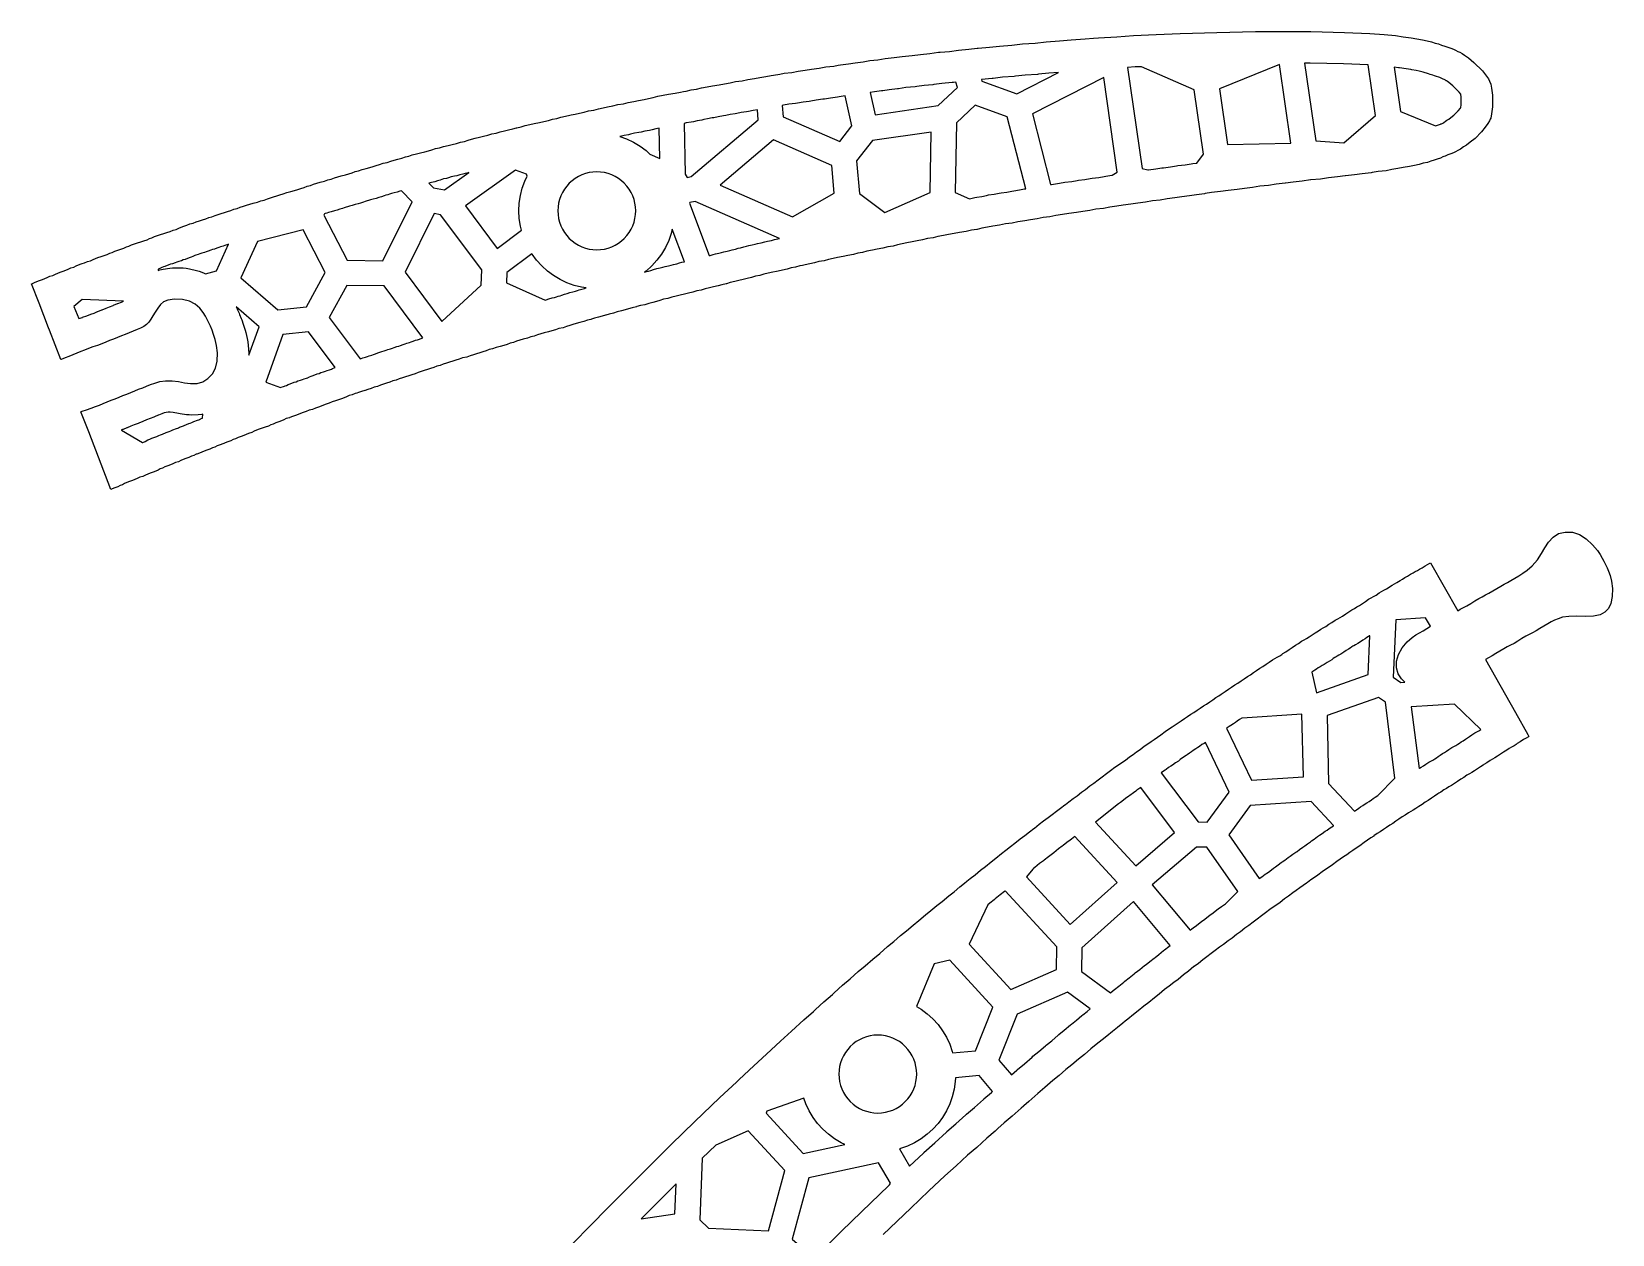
# Model space of a CAD drawing. Header units: millimetres. Extents: x -12 to 3175, y -37 to 611.
# Drawn here: x 806.8 to 1058.6, y 419 to 610.6 of the extents above; entities that cross this region are included whole.
import ezdxf

# ---------------------------------------------------------------- set-up
doc = ezdxf.new("R2010")
doc.units = ezdxf.units.MM
doc.layers.add('default', color=7, linetype='Continuous')

msp = doc.modelspace()

# ---------------------------------------------------------------- linework, layer by layer
at = {"layer": 'default'}
for points in [[(806.8, 570.39), (806.85, 570.41), (807.26, 570.59), (807.62, 570.74), (808.03, 570.93), (808.52, 571.07), (808.92, 571.26), (809.29, 571.41), (809.7, 571.59), (810.18, 571.74), (810.59, 571.93), (810.96, 572.07), (811.37, 572.26), (811.85, 572.41), (812.26, 572.59), (812.62, 572.74), (813.03, 572.93), (813.52, 573.07), (813.92, 573.26), (814.29, 573.41), (814.7, 573.59), (814.87, 573.64), (815.2, 573.74), (815.68, 573.93), (816.18, 574.07), (816.59, 574.26), (816.96, 574.41), (817.37, 574.59), (817.87, 574.74), (818.35, 574.93), (818.85, 575.07), (819.26, 575.26), (819.62, 575.41), (820.03, 575.59), (820.54, 575.74), (821.01, 575.93), (821.51, 576.07), (821.92, 576.26), (822.29, 576.41), (822.7, 576.59), (823.2, 576.74), (823.68, 576.93), (824.2, 577.07), (824.68, 577.26), (825.18, 577.41), (825.59, 577.59), (825.96, 577.74), (826.37, 577.93), (826.87, 578.07), (827.35, 578.26), (827.87, 578.41), (828.35, 578.59), (828.87, 578.74), (829.35, 578.93), (829.85, 579.07), (830.26, 579.26), (830.62, 579.41), (831.03, 579.59), (831.54, 579.74), (832.02, 579.93), (832.53, 580.07), (833.01, 580.26), (833.53, 580.41), (834.01, 580.59), (834.53, 580.74), (835.01, 580.93), (835.53, 581.07), (836.01, 581.26), (836.53, 581.41), (837.01, 581.59), (837.53, 581.74), (838.01, 581.93), (838.53, 582.07), (839.01, 582.26), (839.53, 582.41), (840.01, 582.59), (840.53, 582.74), (840.87, 582.87), (841.02, 582.93), (841.55, 583.07), (842.11, 583.26), (842.77, 583.41), (843.33, 583.59), (843.86, 583.74), (844.35, 583.93), (844.87, 584.07), (845.35, 584.26), (845.87, 584.41), (846.35, 584.59), (846.89, 584.74), (847.44, 584.93), (848.11, 585.07), (848.66, 585.26), (849.2, 585.41), (849.68, 585.59), (850.2, 585.74), (850.68, 585.93), (851.2, 586.07), (851.68, 586.26), (852.22, 586.41), (852.77, 586.59), (853.44, 586.74), (854, 586.93), (854.53, 587.07), (855.02, 587.26), (855.55, 587.41), (856.11, 587.59), (856.77, 587.74), (857.33, 587.93), (857.86, 588.07), (858.35, 588.26), (858.89, 588.41), (859.44, 588.59), (860.11, 588.74), (860.66, 588.93), (861.2, 589.07), (861.68, 589.26), (862.22, 589.41), (862.77, 589.59), (863.44, 589.74), (864, 589.93), (864.55, 590.07), (865.11, 590.26), (865.77, 590.41), (866.33, 590.59), (866.88, 590.74), (867.44, 590.93), (868.13, 591.07), (868.75, 591.26), (869.44, 591.41), (870, 591.59), (870.55, 591.74), (871.11, 591.93), (871.79, 592.07), (872.42, 592.26), (873.13, 592.41), (873.76, 592.59), (874.46, 592.74), (875.09, 592.93), (875.77, 593.07), (876.33, 593.26), (876.88, 593.41), (877.44, 593.59), (878.13, 593.74), (878.76, 593.93), (879.46, 594.07), (880.09, 594.26), (880.79, 594.41), (881.42, 594.59), (882.13, 594.74), (882.76, 594.93), (883.46, 595.07), (884.02, 595.24), (884.09, 595.26), (884.79, 595.41), (885.43, 595.59), (886.14, 595.74), (886.85, 595.93), (887.7, 596.07), (888.4, 596.26), (889.12, 596.41), (889.76, 596.59), (890.46, 596.74), (891.09, 596.93), (891.81, 597.07), (892.51, 597.26), (892.76, 597.3), (893.37, 597.41), (894.07, 597.59), (894.81, 597.74), (895.51, 597.93), (896.37, 598.07), (897.07, 598.26), (897.81, 598.41), (898.52, 598.59), (899.39, 598.74), (900.16, 598.93), (901.05, 599.07), (901.83, 599.26), (902.72, 599.41), (903.49, 599.59), (904.36, 599.74), (905.07, 599.93), (905.81, 600.07), (906.52, 600.26), (907.41, 600.41), (908.26, 600.59), (909.29, 600.74), (910.14, 600.93), (910.64, 601.01), (911.05, 601.07), (911.83, 601.26), (912.72, 601.41), (913.5, 601.59), (914.4, 601.74), (915.26, 601.93), (916.29, 602.07), (917.15, 602.26), (918.07, 602.41), (918.92, 602.59), (919.98, 602.74), (920.9, 602.93), (921.96, 603.07), (922.81, 603.26), (923.73, 603.41), (924.59, 603.59), (925.67, 603.74), (925.98, 603.8), (926.66, 603.93), (927.88, 604.07), (928.89, 604.26), (929.99, 604.41), (931, 604.59), (932.24, 604.74), (933.31, 604.93), (934.57, 605.07), (935.26, 605.19), (935.65, 605.26), (936.9, 605.41), (937.98, 605.59), (939.24, 605.74), (939.24, 605.74), (940.32, 605.93), (941.59, 606.07), (942.74, 606.26), (944.18, 606.41), (945.48, 606.59), (947.07, 606.74), (948.37, 606.93), (949.86, 607.07), (951.24, 607.26), (951.5, 607.28), (953, 607.41), (954.44, 607.59), (956.1, 607.74), (957.4, 607.91), (957.56, 607.93), (959.37, 608.07), (960.96, 608.26), (962.94, 608.41), (964.61, 608.59), (966.62, 608.74), (968.37, 608.93), (970.53, 609.07), (972.36, 609.26), (974.61, 609.41), (975.91, 609.52), (976.74, 609.59), (979.64, 609.74), (982.3, 609.93), (985.93, 610.07), (989.73, 610.26), (995.58, 610.4), (1001.75, 610.55), (1006.35, 610.55), (1010.54, 610.55), (1015.93, 610.4), (1019.96, 610.26), (1022.23, 610.07), (1024.02, 609.93), (1025.26, 609.74), (1026.52, 609.59), (1027.45, 609.41), (1028.36, 609.26), (1029.07, 609.07), (1029.77, 608.93), (1030.33, 608.74), (1030.86, 608.59), (1031.35, 608.41), (1031.87, 608.26), (1032.35, 608.07), (1032.85, 607.93), (1033.25, 607.74), (1033.6, 607.59), (1033.94, 607.41), (1034.28, 607.26), (1034.63, 607.05), (1035.05, 606.81), (1035.65, 606.36), (1036.54, 605.62), (1037.87, 604.29), (1038.54, 603.47), (1038.85, 603.02), (1039.01, 602.65), (1039.2, 602.21), (1039.34, 601.56), (1039.49, 600.43), (1039.49, 598.57), (1039.34, 597.44), (1039.2, 596.78), (1039.13, 596.64), (1039.13, 596.64), (1038.99, 596.33), (1038.76, 595.9), (1038.34, 595.33), (1037.74, 594.58), (1036.7, 593.54), (1035.94, 592.93), (1035.36, 592.49), (1034.87, 592.19), (1034.37, 591.84), (1033.96, 591.61), (1033.61, 591.41), (1033.25, 591.26), (1032.85, 591.07), (1032.37, 590.93), (1031.96, 590.74), (1031.76, 590.66), (1031.59, 590.59), (1031.18, 590.41), (1030.68, 590.26), (1030.2, 590.07), (1029.66, 589.93), (1029.11, 589.74), (1028.42, 589.59), (1027.79, 589.41), (1027.05, 589.26), (1026.27, 589.07), (1025.25, 588.93), (1024.4, 588.74), (1023.46, 588.59), (1022.53, 588.41), (1021.29, 588.26), (1020.33, 588.11), (1020.14, 588.07), (1018.72, 587.93), (1017.49, 587.74), (1016.05, 587.59), (1016.02, 587.59), (1014.82, 587.41), (1013.37, 587.26), (1012.07, 587.07), (1010.56, 586.93), (1010.48, 586.93), (1009.18, 586.74), (1007.72, 586.59), (1006.49, 586.41), (1006.47, 586.41), (1005.05, 586.26), (1003.83, 586.07), (1002.41, 585.93), (1001.25, 585.74), (999.96, 585.59), (998.81, 585.41), (997.38, 585.26), (996.16, 585.07), (994.74, 584.93), (993.74, 584.76), (993.74, 584.76), (993.59, 584.74), (992.32, 584.59), (991.24, 584.41), (989.98, 584.26), (988.9, 584.07), (987.65, 583.93), (986.57, 583.74), (985.31, 583.59), (984.24, 583.41), (982.98, 583.26), (981.9, 583.07), (980.67, 582.93), (979.66, 582.74), (978.55, 582.59), (977.55, 582.41), (976.33, 582.26), (975.33, 582.07), (974.22, 581.93), (973.22, 581.74), (972, 581.59), (971, 581.41), (969.91, 581.26), (968.98, 581.07), (967.9, 580.93), (966.98, 580.74), (965.9, 580.59), (964.98, 580.41), (963.9, 580.26), (962.98, 580.07), (961.91, 579.93), (960.98, 579.74), (959.92, 579.59), (959.07, 579.41), (958.17, 579.26), (957.38, 579.07), (957.34, 579.07), (956.48, 578.93), (955.63, 578.74), (954.59, 578.59), (953.74, 578.41), (952.83, 578.26), (952.05, 578.07), (951.16, 577.93), (950.38, 577.74), (949.5, 577.59), (948.72, 577.41), (947.83, 577.26), (947.05, 577.07), (946.18, 576.93), (945.48, 576.74), (944.74, 576.59), (944.03, 576.41), (943.16, 576.26), (942.38, 576.07), (941.5, 575.93), (940.72, 575.74), (939.85, 575.59), (939.14, 575.41), (938.41, 575.26), (937.7, 575.07), (936.83, 574.93), (936.05, 574.74), (935.18, 574.59), (934.48, 574.41), (933.74, 574.26), (933.03, 574.07), (932.18, 573.93), (931.48, 573.74), (930.74, 573.59), (930.03, 573.41), (929.57, 573.33), (929.18, 573.26), (928.48, 573.07), (927.76, 572.93), (927.12, 572.74), (926.4, 572.59), (925.7, 572.41), (925.46, 572.37), (924.85, 572.26), (924.14, 572.07), (923.43, 571.93), (922.79, 571.74), (922.09, 571.59), (921.46, 571.41), (920.76, 571.26), (920.13, 571.07), (919.42, 570.93), (918.79, 570.74), (918.09, 570.59), (917.46, 570.41), (917.45, 570.41), (917.45, 570.41), (916.76, 570.26), (916.13, 570.07), (915.42, 569.93), (914.79, 569.74), (914.09, 569.59), (913.46, 569.41), (912.76, 569.26), (912.13, 569.07), (911.43, 568.93), (911.43, 568.93), (911.42, 568.93), (910.79, 568.74), (910.09, 568.59), (909.46, 568.41), (908.76, 568.26), (908.13, 568.07), (907.44, 567.93), (906.88, 567.74), (906.33, 567.59), (905.77, 567.41), (905.09, 567.26), (904.46, 567.07), (903.76, 566.93), (903.18, 566.76), (903.13, 566.74), (902.44, 566.59), (901.88, 566.41), (901.33, 566.26), (900.77, 566.07), (900.09, 565.93), (899.46, 565.74), (898.78, 565.59), (898.28, 565.43), (898.22, 565.41), (897.66, 565.26), (897.11, 565.07), (896.44, 564.93), (895.97, 564.77), (895.88, 564.74), (895.33, 564.59), (894.77, 564.41), (894.11, 564.26), (893.55, 564.07), (893.02, 563.93), (892.53, 563.74), (892, 563.59), (891.44, 563.41), (890.77, 563.26), (890.22, 563.07), (889.66, 562.93), (889.11, 562.74), (888.44, 562.59), (887.89, 562.41), (887.35, 562.26), (886.86, 562.07), (886.33, 561.93), (885.77, 561.74), (885.11, 561.59), (884.55, 561.41), (884.02, 561.26), (883.53, 561.07), (883.01, 560.93), (882.53, 560.74), (882, 560.59), (881.44, 560.41), (880.77, 560.26), (880.22, 560.07), (879.68, 559.93), (879.2, 559.74), (878.68, 559.59), (878.2, 559.41), (877.68, 559.26), (877.2, 559.07), (876.66, 558.93), (876.11, 558.74), (875.44, 558.59), (874.89, 558.41), (874.35, 558.26), (873.87, 558.07), (873.35, 557.93), (872.87, 557.74), (872.35, 557.59), (871.87, 557.41), (871.35, 557.26), (870.87, 557.07), (870.35, 556.93), (869.87, 556.74), (869.35, 556.59), (868.87, 556.41), (868.35, 556.26), (867.87, 556.07), (867.35, 555.93), (866.87, 555.74), (866.35, 555.59), (865.87, 555.41), (865.35, 555.26), (864.87, 555.07), (864.35, 554.93), (863.87, 554.74), (863.35, 554.59), (862.87, 554.41), (862.35, 554.26), (861.87, 554.07), (861.35, 553.93), (860.87, 553.74), (860.35, 553.59), (859.93, 553.43), (859.93, 553.43), (859.87, 553.41), (859.35, 553.26), (858.87, 553.07), (858.59, 553), (858.59, 553), (858.35, 552.93), (857.87, 552.74), (857.37, 552.59), (856.96, 552.41), (856.59, 552.26), (856.18, 552.07), (855.68, 551.93), (855.2, 551.74), (854.68, 551.59), (854.2, 551.41), (853.7, 551.26), (853.29, 551.07), (852.92, 550.93), (852.51, 550.74), (852.01, 550.59), (851.53, 550.41), (851.02, 550.26), (850.54, 550.07), (850.03, 549.93), (849.62, 549.74), (849.26, 549.59), (848.85, 549.41), (848.35, 549.26), (847.92, 549.1), (847.87, 549.07), (847.37, 548.93), (846.96, 548.74), (846.59, 548.59), (846.18, 548.41), (845.7, 548.26), (845.29, 548.07), (844.92, 547.93), (844.51, 547.74), (844.01, 547.59), (843.54, 547.41), (843.03, 547.26), (842.62, 547.07), (842.26, 546.93), (841.85, 546.74), (841.37, 546.59), (840.96, 546.41), (840.59, 546.26), (840.18, 546.07), (839.7, 545.93), (839.29, 545.74), (838.92, 545.59), (838.52, 545.41), (838.03, 545.26), (837.62, 545.07), (837.41, 544.99), (837.26, 544.93), (836.85, 544.74), (836.37, 544.59), (835.96, 544.41), (835.59, 544.26), (835.18, 544.07), (834.7, 543.93), (834.29, 543.74), (833.92, 543.59), (833.52, 543.41), (833.09, 543.28), (833.03, 543.26), (832.62, 543.07), (832.26, 542.93), (831.85, 542.74), (831.37, 542.59), (830.96, 542.41), (830.59, 542.26), (830.18, 542.07), (829.7, 541.93), (829.29, 541.74), (828.92, 541.59), (828.52, 541.41), (828.03, 541.26), (827.63, 541.07), (827.28, 540.93), (826.94, 540.74), (826.59, 540.59), (826.18, 540.41), (825.7, 540.26), (825.29, 540.07), (824.92, 539.93), (824.52, 539.74), (824.03, 539.59), (823.62, 539.41), (823.26, 539.26), (822.85, 539.07), (822.37, 538.93), (821.96, 538.74), (821.61, 538.59), (821.27, 538.41), (820.92, 538.26), (820.52, 538.07), (820.03, 537.93), (819.63, 537.74), (819.43, 537.66), (815.9, 546.81), (814.66, 550.03), (814.86, 550.1), (815.56, 550.35), (816.28, 550.6), (816.98, 550.85), (817.61, 551.1), (818.22, 551.35), (818.84, 551.6), (819.49, 551.85), (820.12, 552.1), (820.72, 552.35), (821.34, 552.6), (821.99, 552.85), (822.62, 553.1), (823.22, 553.35), (823.84, 553.6), (824.49, 553.85), (825.12, 554.1), (825.73, 554.35), (826.4, 554.6), (827.2, 554.82), (828.15, 554.96), (829.2, 554.96), (830.19, 554.82), (831.14, 554.64), (832.13, 554.5), (833.15, 554.54), (834.08, 554.8), (834.89, 555.3), (835.6, 556.04), (836.1, 556.95), (836.36, 558.1), (836.39, 559.41), (836.25, 560.58), (836.04, 561.53), (835.79, 562.32), (835.54, 563.03), (835.29, 563.66), (835.04, 564.21), (834.78, 564.73), (834.5, 565.26), (834.14, 565.85), (833.6, 566.51), (832.86, 567.17), (831.95, 567.66), (830.82, 567.92), (829.56, 567.95), (828.52, 567.79), (827.81, 567.51), (827.31, 567.09), (826.89, 566.53), (826.47, 565.9), (826.11, 565.3), (825.79, 564.77), (825.48, 564.3), (825.1, 563.92), (824.65, 563.62), (824.15, 563.36), (823.6, 563.11), (822.99, 562.85), (822.34, 562.6), (821.72, 562.35), (821.12, 562.1), (820.49, 561.85), (819.84, 561.6), (819.22, 561.35), (818.61, 561.1), (817.98, 560.85), (817.28, 560.6), (816.56, 560.35), (815.86, 560.1), (815.22, 559.85), (814.62, 559.6), (813.99, 559.35), (813.34, 559.1), (812.72, 558.85), (812.12, 558.6), (811.49, 558.35), (811.45, 558.34), (809.65, 563), (809.5, 563.39), (807.98, 567.34), (806.8, 570.39)], [(986.8, 588.85), (987.06, 588.89), (988.19, 589.02), (989.13, 589.19), (989.39, 589.22), (990.52, 589.36), (991.47, 589.52), (991.74, 589.56), (992.39, 589.63), (993.46, 591.06), (991.98, 601.3), (983.56, 604.97), (982.57, 604.93), (981.37, 604.85), (983.69, 588.76), (984.57, 588.54), (984.72, 588.56), (985.85, 588.69), (986.8, 588.85)], [(1007.36, 592.77), (1005.55, 605.34), (996.01, 601.43), (997.29, 592.56), (1007.36, 592.77)], [(1019.67, 605.27), (1015.77, 605.4), (1010.47, 605.55), (1009.56, 605.55), (1011.34, 593.19), (1015.8, 592.85), (1020.86, 597.2), (1019.7, 605.26), (1019.67, 605.27)], [(1031.28, 595.85), (1031.37, 595.89), (1031.48, 595.95), (1031.56, 596), (1031.72, 596.09), (1031.99, 596.28), (1032.22, 596.43), (1032.53, 596.62), (1032.87, 596.88), (1033.35, 597.27), (1034.01, 597.92), (1034.38, 598.38), (1034.43, 598.46), (1034.49, 598.9), (1034.49, 600.1), (1034.43, 600.6), (1034.16, 600.93), (1033.17, 601.92), (1032.54, 602.44), (1032.3, 602.63), (1032.17, 602.7), (1032.13, 602.72), (1031.99, 602.8), (1031.89, 602.85), (1031.53, 603.03), (1031.42, 603.09), (1031.3, 603.14), (1031.19, 603.19), (1031.09, 603.23), (1030.92, 603.28), (1030.55, 603.41), (1030.27, 603.51), (1029.97, 603.6), (1029.57, 603.74), (1029.3, 603.84), (1028.99, 603.92), (1028.76, 603.99), (1028.46, 604.09), (1028.03, 604.18), (1027.8, 604.24), (1027.32, 604.36), (1026.64, 604.47), (1026.48, 604.5), (1025.74, 604.65), (1024.68, 604.78), (1024.53, 604.79), (1023.8, 604.9), (1024.82, 597.82), (1030.43, 595.53), (1030.89, 595.7), (1031.07, 595.76), (1031.18, 595.81), (1031.28, 595.85)], [(950.53, 602.12), (950.36, 602.1), (948.97, 601.96), (947.77, 601.79), (947.54, 601.76), (946.06, 601.63), (944.89, 601.46), (944.7, 601.43), (943.4, 601.3), (942.38, 601.14), (942.17, 601.11), (941.03, 600.97), (940.35, 600.86), (941.16, 597.32), (951.22, 598.77), (954.28, 601.68), (954, 602.5), (953.63, 602.45), (953.42, 602.43), (951.78, 602.29), (950.53, 602.12)], [(966.99, 603.75), (965.07, 603.61), (963.49, 603.44), (963.32, 603.42), (961.44, 603.28), (959.94, 603.11), (959.78, 603.09), (958.08, 602.95), (958.07, 602.95), (958.17, 602.67), (963.73, 600.67), (970.34, 604.05), (968.81, 603.94), (967.15, 603.77), (966.99, 603.75)], [(971.09, 586.51), (971.39, 586.56), (972.46, 586.69), (973.32, 586.84), (973.55, 586.88), (974.54, 587.01), (975.42, 587.18), (975.73, 587.22), (976.8, 587.35), (977.65, 587.51), (977.89, 587.55), (978.88, 587.68), (978.89, 587.68), (979.73, 588.19), (977.56, 603.24), (966.2, 597.45), (969.11, 586.19), (969.23, 586.21), (970.2, 586.35), (971.09, 586.51)], [(934.03, 599.98), (933.08, 599.81), (932.83, 599.78), (931.75, 599.65), (930.9, 599.49), (930.66, 599.45), (929.67, 599.32), (928.79, 599.16), (928.49, 599.11), (927.42, 598.98), (926.57, 598.82), (926.37, 598.79), (926.51, 597.01), (935.51, 593.05), (937.46, 595.55), (936.38, 600.31), (936.36, 600.31), (935.41, 600.15), (935.16, 600.11), (934.03, 599.98)], [(922.42, 598.09), (921.74, 597.99), (920.96, 597.84), (920.68, 597.79), (919.8, 597.67), (919.12, 597.52), (918.87, 597.47), (918.07, 597.34), (917.35, 597.19), (917, 597.13), (916.14, 597), (915.46, 596.85), (915.22, 596.81), (914.48, 596.69), (913.87, 596.54), (913.54, 596.48), (912.82, 596.35), (912.2, 596.21), (911.86, 596.14), (911.08, 596.01), (910.74, 595.94), (910.91, 587.86), (911.22, 587.35), (911.87, 587.47), (922.54, 596.53), (922.42, 598.09)], [(957.35, 584.19), (958.14, 584.32), (958.87, 584.48), (959.23, 584.54), (960.14, 584.67), (960.93, 584.83), (961.22, 584.88), (962.14, 585.01), (962.93, 585.16), (963.22, 585.21), (964.14, 585.34), (964.93, 585.5), (965.15, 585.53), (962.19, 596.97), (957.07, 598.82), (954.12, 596.01), (953.91, 584.95), (956.19, 583.94), (956.4, 583.98), (957.02, 584.13), (957.35, 584.19)], [(905.21, 594.81), (904.49, 594.69), (903.87, 594.54), (903.54, 594.48), (902.82, 594.36), (902.2, 594.21), (901.88, 594.14), (901.16, 594.02), (900.54, 593.88), (900.48, 593.86), (901.56, 593.47), (902.66, 592.95), (903.71, 592.33), (904.69, 591.6), (905.28, 591.06), (906.85, 590.37), (906.76, 595.16), (906.2, 595.05), (905.63, 594.9), (905.21, 594.81)], [(940.71, 593.21), (938.19, 589.98), (938.65, 584.8), (942.7, 581.77), (949.91, 584.96), (950.09, 594.56), (940.71, 593.21)], [(934.24, 589.24), (924.95, 593.33), (916.48, 586.13), (927.97, 581.07), (934.63, 584.84), (934.24, 589.24)], [(875.87, 587.94), (875.49, 587.85), (874.98, 587.74), (874.53, 587.61), (874.16, 587.52), (873.65, 587.41), (873.2, 587.28), (872.86, 587.19), (872.43, 587.1), (872.12, 586.99), (871.85, 586.91), (871.43, 586.8), (871.01, 586.66), (870.5, 586.52), (870.07, 586.43), (870.81, 585.66), (872.59, 585.35), (876.46, 588.11), (876.32, 588.08), (875.87, 587.94)], [(884.83, 578.92), (884.66, 579.6), (884.48, 580.8), (884.42, 582.02), (884.48, 583.23), (884.66, 584.44), (884.95, 585.62), (885.36, 586.76), (885.74, 587.56), (885.65, 587.84), (883.88, 588.49), (875.89, 582.79), (880.95, 576.03), (884.83, 578.92)], [(902.99, 582.63), (902.9, 583.23), (902.75, 583.82), (902.55, 584.39), (902.29, 584.94), (901.97, 585.46), (901.61, 585.95), (901.2, 586.4), (900.75, 586.81), (900.26, 587.17), (899.74, 587.49), (899.19, 587.75), (898.62, 587.95), (898.03, 588.1), (897.43, 588.19), (896.82, 588.22), (896.21, 588.19), (895.61, 588.1), (895.02, 587.95), (894.45, 587.75), (893.9, 587.49), (893.37, 587.17), (892.89, 586.81), (892.44, 586.4), (892.03, 585.95), (891.66, 585.46), (891.35, 584.94), (891.09, 584.39), (890.89, 583.82), (890.74, 583.23), (890.65, 582.63), (890.62, 582.02), (890.65, 581.41), (890.74, 580.81), (890.89, 580.22), (891.09, 579.65), (891.35, 579.1), (891.66, 578.57), (892.03, 578.09), (892.44, 577.63), (892.89, 577.23), (893.37, 576.86), (893.9, 576.55), (894.45, 576.29), (895.02, 576.09), (895.61, 575.94), (896.21, 575.85), (896.82, 575.82), (897.43, 575.85), (898.03, 575.94), (898.62, 576.09), (899.19, 576.29), (899.74, 576.55), (900.26, 576.86), (900.75, 577.23), (901.2, 577.63), (901.61, 578.09), (901.97, 578.57), (902.29, 579.1), (902.55, 579.65), (902.75, 580.22), (902.9, 580.81), (902.99, 581.41), (903.02, 582.02), (902.99, 582.63)], [(865.44, 585.13), (865.02, 585), (864.53, 584.86), (864.11, 584.77), (863.8, 584.66), (863.56, 584.59), (863.24, 584.5), (862.97, 584.4), (862.54, 584.26), (862.12, 584.14), (861.69, 584), (861.19, 583.86), (860.78, 583.77), (860.47, 583.66), (860.22, 583.59), (859.91, 583.5), (859.64, 583.4), (859.2, 583.26), (858.79, 583.14), (858.35, 583), (857.86, 582.86), (857.44, 582.77), (857.13, 582.66), (856.89, 582.59), (856.58, 582.5), (856.3, 582.4), (855.87, 582.26), (855.46, 582.14), (855.02, 582), (854.53, 581.86), (854.11, 581.77), (853.8, 581.66), (853.56, 581.59), (853.44, 581.56), (853.33, 581.33), (857.05, 574.15), (862.73, 574.05), (867.4, 583.44), (865.7, 585.21), (865.44, 585.13)], [(915.72, 575.15), (916.24, 575.26), (916.69, 575.39), (917.05, 575.48), (917.57, 575.59), (918.02, 575.72), (918.39, 575.82), (918.9, 575.93), (919.35, 576.06), (919.72, 576.15), (920.24, 576.26), (920.69, 576.39), (921.05, 576.48), (921.57, 576.59), (922.03, 576.73), (922.41, 576.82), (923, 576.94), (923.58, 577.09), (923.99, 577.18), (924.63, 577.3), (925.13, 577.43), (925.39, 577.49), (925.92, 577.6), (925.93, 577.6), (912.5, 583.52), (911.62, 583.36), (911.57, 583.24), (914.71, 574.88), (914.9, 574.93), (915.35, 575.06), (915.72, 575.15)], [(871.94, 581.4), (870.94, 581.58), (866.3, 572.24), (872.14, 564.42), (878.42, 570.16), (878.51, 572.6), (871.94, 581.4)], [(829.24, 572.94), (829.68, 572.95), (830.93, 572.92), (831.44, 572.88), (831.94, 572.79), (833.07, 572.53), (833.49, 572.42), (833.91, 572.26), (834.31, 572.07), (834.49, 571.97), (836.24, 572.48), (838.18, 576.69), (837.91, 576.6), (837.6, 576.51), (837.32, 576.4), (836.91, 576.27), (836.6, 576.18), (836.32, 576.07), (835.91, 575.94), (835.6, 575.85), (835.32, 575.74), (834.91, 575.6), (834.6, 575.51), (834.32, 575.4), (833.91, 575.27), (833.61, 575.18), (833.33, 575.07), (832.96, 574.95), (832.78, 574.89), (832.68, 574.85), (832.5, 574.77), (832.22, 574.66), (831.9, 574.51), (831.27, 574.28), (830.96, 574.19), (830.66, 574.07), (830.25, 573.94), (829.94, 573.85), (829.65, 573.74), (829.25, 573.6), (828.94, 573.51), (828.66, 573.41), (828.29, 573.28), (828.11, 573.23), (828.01, 573.18), (827.83, 573.11), (827.55, 572.99), (827.23, 572.85), (826.96, 572.75), (826.95, 572.53), (827.21, 572.62), (827.77, 572.74), (828.81, 572.89), (829.24, 572.94)], [(850.04, 578.99), (842.8, 577.15), (840.12, 571.35), (846.03, 566.27), (850.58, 566.75), (853.56, 572.19), (850.04, 578.99)], [(904.76, 572.34), (905.03, 572.42), (905.45, 572.53), (905.87, 572.67), (906.38, 572.81), (906.89, 572.92), (907.35, 573.06), (907.72, 573.15), (908.24, 573.26), (908.69, 573.39), (909.05, 573.48), (909.57, 573.59), (910.02, 573.72), (910.39, 573.82), (910.8, 573.9), (908.85, 579.09), (908.69, 578.42), (908.28, 577.27), (907.75, 576.17), (907.13, 575.13), (906.4, 574.15), (905.59, 573.25), (904.69, 572.43), (904.41, 572.23), (904.45, 572.24), (904.76, 572.34)], [(889.69, 568.14), (890.1, 568.23), (890.41, 568.34), (890.66, 568.41), (890.97, 568.5), (891.25, 568.6), (891.68, 568.74), (892.09, 568.86), (892.53, 569), (893.02, 569.14), (893.44, 569.23), (893.76, 569.34), (894.03, 569.42), (894.44, 569.53), (894.87, 569.67), (895.14, 569.75), (894.4, 569.86), (893.22, 570.15), (892.07, 570.56), (890.97, 571.08), (889.93, 571.71), (888.95, 572.43), (888.05, 573.25), (887.23, 574.15), (886.51, 575.13), (886.49, 575.16), (882.5, 572.2), (882.44, 570.53), (888.6, 567.82), (888.78, 567.87), (889.2, 568), (889.69, 568.14)], [(860.28, 558.82), (860.56, 558.93), (860.97, 559.06), (861.28, 559.15), (861.56, 559.26), (861.97, 559.4), (862.28, 559.49), (862.56, 559.6), (862.97, 559.73), (863.28, 559.82), (863.56, 559.93), (863.97, 560.06), (864.28, 560.15), (864.56, 560.26), (864.97, 560.4), (865.28, 560.49), (865.56, 560.6), (865.97, 560.73), (866.28, 560.82), (866.56, 560.93), (866.97, 561.06), (867.28, 561.15), (867.56, 561.26), (867.97, 561.4), (868.28, 561.49), (868.56, 561.6), (868.97, 561.73), (869.13, 561.78), (862.94, 570.05), (857, 570.15), (854.2, 565.04), (859.13, 558.44), (859.28, 558.49), (859.56, 558.6), (859.97, 558.73), (860.28, 558.82)], [(816.22, 565.54), (816.74, 565.74), (817.31, 565.97), (817.35, 565.99), (817.97, 566.24), (818.06, 566.28), (818.67, 566.51), (819.23, 566.73), (819.8, 566.97), (819.85, 566.99), (820.47, 567.24), (820.55, 567.27), (821.14, 567.5), (821.45, 567.63), (814.85, 567.88), (813.55, 566.79), (814.3, 564.86), (814.88, 565.06), (814.91, 565.07), (815.61, 565.32), (816.22, 565.54)], [(839.93, 565.52), (840.18, 564.9), (840.26, 564.68), (840.51, 563.96), (840.57, 563.8), (840.81, 563.01), (840.91, 562.65), (841.13, 561.71), (841.22, 561.18), (841.36, 560), (841.39, 559.29), (841.39, 559.03), (843.03, 563.57), (839.38, 566.71), (839.52, 566.43), (839.6, 566.27), (839.85, 565.71), (839.93, 565.52)], [(846.92, 554.05), (847.1, 554.11), (847.2, 554.15), (847.38, 554.23), (847.66, 554.34), (847.98, 554.49), (848.61, 554.72), (848.92, 554.81), (849.22, 554.93), (849.63, 555.06), (849.94, 555.15), (850.22, 555.26), (850.59, 555.39), (850.77, 555.44), (850.87, 555.49), (851.05, 555.56), (851.33, 555.67), (851.65, 555.82), (852.28, 556.05), (852.59, 556.14), (852.89, 556.26), (853.3, 556.4), (853.61, 556.49), (853.88, 556.59), (854.26, 556.72), (854.43, 556.77), (854.54, 556.82), (854.72, 556.89), (854.99, 557.01), (855.16, 557.08), (850.9, 562.77), (846.83, 562.33), (844.08, 554.73), (846.44, 553.88), (846.54, 553.92), (846.92, 554.05)], [(831.87, 549.51), (831.45, 549.55), (830.47, 549.68), (830.17, 549.73), (829.36, 549.89), (828.85, 549.96), (828.53, 549.96), (828.24, 549.92), (827.92, 549.83), (827.53, 549.69), (827.01, 549.47), (826.98, 549.47), (826.36, 549.21), (826.27, 549.18), (825.66, 548.95), (825.11, 548.72), (824.53, 548.49), (824.49, 548.47), (823.86, 548.22), (823.77, 548.18), (823.16, 547.95), (822.61, 547.72), (822.03, 547.49), (821.99, 547.47), (821.36, 547.22), (821.27, 547.18), (821.13, 547.13), (821.14, 547.1), (824.45, 545.11), (824.52, 545.14), (824.63, 545.2), (824.76, 545.25), (824.88, 545.31), (825.32, 545.53), (825.61, 545.65), (825.96, 545.81), (826.56, 546.04), (826.74, 546.09), (826.86, 546.15), (827.05, 546.23), (827.32, 546.34), (827.64, 546.48), (828.23, 546.7), (828.41, 546.76), (828.53, 546.81), (828.71, 546.89), (828.99, 547), (829.3, 547.15), (829.9, 547.37), (830.08, 547.43), (830.19, 547.48), (830.38, 547.56), (830.65, 547.67), (830.97, 547.81), (831.56, 548.04), (831.74, 548.09), (831.86, 548.15), (832.05, 548.23), (832.32, 548.34), (832.64, 548.48), (833.23, 548.7), (833.41, 548.76), (833.53, 548.81), (833.71, 548.89), (833.99, 549), (834, 549.01), (834.09, 549.63), (833.92, 549.6), (833.31, 549.54), (832.29, 549.5), (831.87, 549.51)], [(892.54, 417.09), (896.3, 420.96), (898.1, 422.8), (899.11, 423.81), (906.96, 431.66), (908.74, 433.4), (912.39, 436.94), (916.41, 440.82), (919.05, 443.28), (919.48, 443.68), (921.81, 445.89), (923.86, 447.75), (926.08, 449.82), (927.82, 451.38), (929.8, 453.21), (931.33, 454.55), (931.65, 454.85), (932.99, 456.07), (934.36, 457.26), (934.64, 457.5), (935.95, 458.7), (937.18, 459.74), (938.47, 460.88), (939.55, 461.78), (940.81, 462.89), (941.88, 463.78), (943.12, 464.87), (944.13, 465.69), (945.21, 466.63), (946.15, 467.37), (947.22, 468.29), (948.14, 469.04), (949.2, 469.94), (950.05, 470.61), (950.98, 471.39), (951.83, 472.06), (952.87, 472.94), (953.72, 473.61), (954.62, 474.37), (955.4, 474.96), (955.77, 475.26), (956.29, 475.7), (957.07, 476.3), (957.96, 477.04), (958.74, 477.63), (959.63, 478.37), (960.4, 478.96), (961.27, 479.68), (961.98, 480.21), (962.72, 480.79), (963.42, 481.31), (964.27, 482.02), (964.98, 482.54), (965.72, 483.13), (966.42, 483.65), (966.53, 483.74), (966.53, 483.74), (967.27, 484.35), (967.98, 484.87), (968.7, 485.44), (969.33, 485.89), (970.03, 486.44), (970.66, 486.89), (971.37, 487.44), (971.45, 487.5), (972, 487.89), (972.7, 488.44), (973.33, 488.89), (974.03, 489.44), (974.66, 489.89), (975.37, 490.44), (976, 490.89), (976.7, 491.44), (977.33, 491.89), (978.03, 492.44), (978.66, 492.89), (979.35, 493.42), (979.91, 493.8), (980.46, 494.2), (981.01, 494.57), (981.68, 495.09), (982.24, 495.47), (982.79, 495.87), (983.35, 496.24), (984.02, 496.76), (984.57, 497.13), (985.1, 497.52), (985.59, 497.82), (986.13, 498.2), (986.68, 498.57), (987.35, 499.09), (987.9, 499.46), (988.44, 499.85), (988.92, 500.15), (989.44, 500.52), (989.92, 500.82), (990.44, 501.18), (990.92, 501.48), (991.44, 501.85), (991.92, 502.15), (992.44, 502.52), (992.92, 502.82), (993.44, 503.18), (993.92, 503.48), (994.44, 503.85), (994.92, 504.15), (995.44, 504.52), (995.92, 504.82), (996.25, 505.05), (996.44, 505.18), (996.92, 505.48), (997.44, 505.85), (997.92, 506.15), (998.44, 506.52), (998.92, 506.82), (999.44, 507.18), (999.92, 507.48), (1000.44, 507.85), (1000.92, 508.15), (1001.44, 508.52), (1001.92, 508.82), (1002.44, 509.18), (1002.92, 509.48), (1003.44, 509.85), (1003.92, 510.15), (1004.42, 510.5), (1004.83, 510.72), (1005.2, 510.94), (1005.61, 511.17), (1005.94, 511.4), (1006.11, 511.52), (1006.59, 511.82), (1007.11, 512.18), (1007.59, 512.48), (1008.11, 512.85), (1008.59, 513.15), (1009.09, 513.5), (1009.5, 513.72), (1009.51, 513.73), (1009.87, 513.94), (1010.28, 514.17), (1010.78, 514.52), (1011.25, 514.81), (1011.75, 515.16), (1012.16, 515.39), (1012.53, 515.61), (1012.94, 515.84), (1013.44, 516.19), (1013.92, 516.48), (1014.42, 516.83), (1014.83, 517.06), (1015.2, 517.28), (1015.61, 517.5), (1016.11, 517.85), (1016.59, 518.15), (1017.09, 518.5), (1017.5, 518.72), (1017.87, 518.94), (1018.28, 519.17), (1018.78, 519.52), (1019.25, 519.81), (1019.75, 520.16), (1020.16, 520.39), (1020.53, 520.61), (1020.94, 520.83), (1021.42, 521.17), (1021.83, 521.39), (1022.2, 521.61), (1022.61, 521.83), (1022.85, 522), (1023.09, 522.17), (1023.5, 522.39), (1023.87, 522.61), (1024.27, 522.83), (1024.76, 523.17), (1025.16, 523.39), (1025.53, 523.61), (1025.94, 523.83), (1026.42, 524.17), (1026.83, 524.39), (1027.18, 524.59), (1027.52, 524.74), (1027.87, 524.95), (1028.27, 525.17), (1028.76, 525.5), (1029.16, 525.72), (1029.51, 525.92), (1029.63, 525.98), (1033.95, 518.35), (1034.34, 518.57), (1034.87, 518.85), (1035.42, 519.15), (1036.03, 519.51), (1036.68, 519.91), (1037.29, 520.27), (1037.84, 520.57), (1038.37, 520.85), (1038.92, 521.15), (1039.53, 521.51), (1040.18, 521.91), (1040.79, 522.27), (1041.34, 522.57), (1041.87, 522.85), (1042.42, 523.15), (1043.03, 523.51), (1043.69, 523.92), (1044.34, 524.33), (1045.02, 524.81), (1045.81, 525.5), (1046.63, 526.45), (1047.3, 527.45), (1047.83, 528.38), (1048.4, 529.28), (1049.14, 530.08), (1050.01, 530.62), (1051.04, 530.88), (1052.21, 530.86), (1053.33, 530.5), (1054.42, 529.8), (1055.44, 528.84), (1056.19, 527.96), (1056.65, 527.28), (1056.96, 526.72), (1057.23, 526.21), (1057.48, 525.7), (1057.73, 525.19), (1057.98, 524.62), (1058.22, 523.94), (1058.44, 523.05), (1058.58, 521.89), (1058.56, 520.6), (1058.35, 519.5), (1057.96, 518.7), (1057.38, 518.1), (1056.62, 517.71), (1055.59, 517.49), (1054.29, 517.44), (1052.92, 517.48), (1051.63, 517.45), (1050.64, 517.3), (1049.93, 517.08), (1049.36, 516.83), (1048.84, 516.57), (1048.29, 516.26), (1047.68, 515.91), (1047.03, 515.51), (1046.42, 515.15), (1045.87, 514.85), (1045.34, 514.57), (1044.79, 514.27), (1044.18, 513.91), (1043.53, 513.51), (1042.92, 513.15), (1042.37, 512.85), (1041.84, 512.57), (1041.29, 512.27), (1040.68, 511.91), (1040.03, 511.51), (1039.42, 511.15), (1038.87, 510.85), (1038.35, 510.58), (1043.14, 502.12), (1045.12, 498.63), (1045.29, 498.33), (1045.2, 498.28), (1044.83, 498.06), (1044.42, 497.83), (1043.92, 497.48), (1043.44, 497.19), (1043.24, 497.05), (1042.94, 496.84), (1042.53, 496.61), (1042.16, 496.39), (1041.75, 496.16), (1041.25, 495.81), (1040.78, 495.52), (1040.28, 495.17), (1039.87, 494.94), (1039.5, 494.72), (1039.09, 494.5), (1038.59, 494.15), (1038.11, 493.85), (1038, 493.77), (1038, 493.77), (1037.59, 493.48), (1037.11, 493.19), (1036.61, 492.84), (1036.2, 492.61), (1035.83, 492.39), (1035.42, 492.16), (1034.92, 491.81), (1034.44, 491.52), (1033.92, 491.15), (1033.44, 490.85), (1032.94, 490.5), (1032.53, 490.28), (1032.16, 490.06), (1031.75, 489.83), (1031.25, 489.48), (1030.96, 489.3), (1030.77, 489.18), (1030.26, 488.82), (1029.77, 488.52), (1029.26, 488.15), (1028.77, 487.85), (1028.26, 487.48), (1027.78, 487.19), (1027.28, 486.84), (1026.87, 486.61), (1026.5, 486.39), (1026.09, 486.16), (1025.59, 485.81), (1025.11, 485.52), (1024.59, 485.15), (1024.11, 484.85), (1023.59, 484.48), (1023.11, 484.18), (1022.59, 483.82), (1022.11, 483.52), (1021.59, 483.15), (1021.11, 482.85), (1020.59, 482.48), (1020.57, 482.47), (1020.1, 482.18), (1019.57, 481.8), (1019.02, 481.43), (1018.35, 480.91), (1017.79, 480.54), (1017.26, 480.15), (1016.77, 479.85), (1016.26, 479.48), (1015.77, 479.18), (1015.24, 478.8), (1014.68, 478.43), (1014.01, 477.91), (1013.46, 477.53), (1012.91, 477.13), (1012.35, 476.76), (1011.68, 476.24), (1011.12, 475.87), (1010.57, 475.47), (1010.02, 475.09), (1009.84, 474.96), (1009.84, 474.96), (1009.35, 474.57), (1008.79, 474.2), (1008.24, 473.8), (1007.68, 473.42), (1006.99, 472.89), (1006.37, 472.45), (1005.68, 471.91), (1005.12, 471.54), (1004.57, 471.13), (1004.01, 470.76), (1003.33, 470.22), (1002.91, 469.92), (1002.7, 469.78), (1002, 469.22), (1001.37, 468.78), (1000.66, 468.22), (1000.03, 467.78), (999.33, 467.22), (998.7, 466.78), (998, 466.22), (997.37, 465.78), (996.66, 465.22), (996.03, 464.78), (995.33, 464.22), (994.7, 463.78), (994, 463.22), (993.36, 462.77), (992.64, 462.2), (991.98, 461.71), (991.94, 461.68), (991.07, 460.96), (990.29, 460.37), (989.42, 459.65), (988.72, 459.13), (987.98, 458.54), (987.27, 458.02), (986.4, 457.29), (985.63, 456.7), (984.74, 455.96), (983.96, 455.37), (983.07, 454.63), (982.29, 454.04), (981.4, 453.3), (980.99, 452.98), (980.63, 452.7), (979.74, 451.96), (978.96, 451.37), (978.07, 450.63), (977.29, 450.03), (976.38, 449.28), (975.53, 448.61), (974.48, 447.7), (973.55, 446.96), (972.48, 446.04), (971.55, 445.29), (970.46, 444.35), (969.45, 443.53), (968.2, 442.42), (967.05, 441.46), (965.63, 440.18), (964.83, 439.51), (964.76, 439.45), (964.4, 439.15), (962.96, 437.85), (961.73, 436.81), (960.7, 435.88), (960.27, 435.5), (958.97, 434.38), (957.35, 432.9), (955.89, 431.64), (954.04, 429.94), (952.27, 428.34), (949.73, 425.96), (946.83, 423.24), (942.45, 419)], [(1024.19, 510.29), (1024.49, 511.37), (1025.09, 512.44), (1025.89, 513.4), (1026.67, 514.09), (1027.3, 514.53), (1027.86, 514.84), (1028.42, 515.15), (1029.03, 515.51), (1029.61, 515.87), (1028.84, 517.22), (1024.07, 516.91), (1023.66, 507.79), (1024.87, 506.94), (1025.55, 506.98), (1024.98, 507.48), (1024.44, 508.3), (1024.17, 509.23), (1024.19, 510.29)], [(1018.02, 513.12), (1017.68, 512.94), (1017.39, 512.76), (1017.24, 512.68), (1017.07, 512.58), (1016.8, 512.39), (1016.53, 512.22), (1016.19, 512.01), (1015.82, 511.74), (1015.35, 511.45), (1015.02, 511.27), (1014.72, 511.09), (1014.57, 511.01), (1014.4, 510.92), (1014.13, 510.72), (1013.87, 510.55), (1013.52, 510.34), (1013.15, 510.08), (1012.69, 509.79), (1012.35, 509.6), (1012.06, 509.43), (1011.91, 509.34), (1011.74, 509.25), (1011.46, 509.06), (1011.21, 508.89), (1010.87, 508.68), (1010.69, 508.55), (1011.43, 505.27), (1019.67, 508.21), (1019.95, 514.37), (1019.91, 514.34), (1019.74, 514.25), (1019.46, 514.06), (1019.2, 513.88), (1018.86, 513.67), (1018.48, 513.41), (1018.02, 513.12)], [(1019.48, 487.77), (1019.82, 487.98), (1020.21, 488.26), (1020.48, 488.44), (1020.82, 488.65), (1021.21, 488.92), (1021.21, 488.92), (1023.95, 491.7), (1022.43, 503.77), (1021.31, 504.55), (1013.14, 501.64), (1013.39, 490.82), (1017.49, 486.44), (1017.82, 486.65), (1018.2, 486.92), (1018.48, 487.11), (1018.82, 487.32), (1019.21, 487.59), (1019.48, 487.77)], [(998.55, 500.56), (998.21, 500.35), (997.82, 500.08), (997.55, 499.89), (997.21, 499.68), (997.13, 499.63), (1001.08, 491.34), (1009.36, 491.88), (1009.13, 501.89), (999.6, 501.26), (999.55, 501.23), (999.21, 501.02), (998.82, 500.74), (998.55, 500.56)], [(1029.34, 494.21), (1029.68, 494.4), (1029.97, 494.57), (1030.12, 494.66), (1030.29, 494.75), (1030.57, 494.94), (1030.82, 495.11), (1031.16, 495.32), (1031.54, 495.59), (1031.82, 495.78), (1032.17, 495.99), (1032.55, 496.26), (1033.01, 496.55), (1033.35, 496.73), (1033.64, 496.91), (1033.79, 496.99), (1033.96, 497.08), (1034.23, 497.28), (1034.49, 497.45), (1034.83, 497.65), (1035.21, 497.92), (1035.49, 498.11), (1035.84, 498.32), (1036.21, 498.59), (1036.68, 498.88), (1037.01, 499.06), (1037.31, 499.24), (1037.46, 499.32), (1037.63, 499.42), (1037.63, 499.42), (1033.42, 503.49), (1026.55, 503.04), (1027.79, 493.2), (1027.87, 493.26), (1028.15, 493.44), (1028.5, 493.66), (1028.88, 493.92), (1029.34, 494.21)], [(992.55, 496.56), (992.21, 496.35), (991.82, 496.08), (991.55, 495.9), (991.22, 495.69), (990.83, 495.41), (990.68, 495.3), (990.27, 495.03), (989.75, 494.63), (989.46, 494.41), (988.98, 494.1), (988.52, 493.76), (988.23, 493.57), (987.89, 493.36), (987.5, 493.08), (987.34, 492.97), (986.94, 492.7), (986.71, 492.52), (992.59, 484.71), (994.02, 484.7), (997.53, 489.47), (993.77, 497.38), (993.55, 497.23), (993.21, 497.02), (992.82, 496.74), (992.55, 496.56)], [(981.55, 488.8), (981.02, 488.43), (980.43, 487.96), (980.22, 487.81), (979.93, 487.6), (976.26, 484.7), (982.67, 477.74), (988.86, 483.02), (983.46, 490.19), (983.32, 490.1), (982.86, 489.76), (982.69, 489.64), (982.28, 489.37), (981.74, 488.95), (981.55, 488.8)], [(1004.9, 477.58), (1005.37, 477.9), (1005.84, 478.24), (1006.01, 478.36), (1006.42, 478.63), (1006.95, 479.04), (1007.24, 479.25), (1007.71, 479.56), (1008.18, 479.91), (1008.35, 480.03), (1008.75, 480.3), (1009.28, 480.71), (1009.57, 480.92), (1010.04, 481.23), (1010.51, 481.57), (1010.68, 481.69), (1011.09, 481.96), (1011.61, 482.37), (1011.91, 482.59), (1012.38, 482.9), (1012.84, 483.24), (1013.14, 483.43), (1013.49, 483.65), (1013.87, 483.92), (1014.14, 484.1), (1014.18, 484.13), (1010.59, 487.96), (1000.91, 487.32), (997.49, 482.66), (1002.34, 475.69), (1002.34, 475.69), (1002.75, 475.96), (1003.29, 476.38), (1003.49, 476.53), (1004.01, 476.9), (1004.6, 477.36), (1004.9, 477.58)], [(969.61, 479.79), (969.39, 479.63), (968.76, 479.16), (968.1, 478.63), (967.95, 478.52), (967.35, 478.08), (966.61, 477.46), (966.39, 477.29), (966.29, 477.22), (965.26, 475.98), (972.23, 468.4), (979.69, 475.06), (972.96, 482.38), (972.43, 481.96), (972.22, 481.81), (971.7, 481.44), (971.08, 480.95), (970.94, 480.85), (970.35, 480.41), (969.61, 479.79)], [(993.15, 468.86), (993.67, 469.23), (994.27, 469.7), (994.48, 469.86), (995, 470.23), (995.6, 470.7), (995.81, 470.86), (996.34, 471.23), (996.94, 471.7), (997.05, 471.79), (998.91, 473.62), (993.98, 480.7), (992.32, 480.71), (985.27, 474.7), (991.33, 467.49), (991.6, 467.7), (991.81, 467.86), (992.34, 468.23), (992.94, 468.7), (993.15, 468.86)], [(956.11, 465.25), (962.75, 458.03), (970.04, 461.2), (970.09, 464.83), (961.88, 473.74), (961.77, 473.66), (961.08, 473.13), (960.27, 472.45), (960.11, 472.32), (959.41, 471.79), (959.1, 471.54), (956.11, 465.25)], [(982.43, 460.55), (982.59, 460.68), (983.29, 461.21), (984.08, 461.87), (984.3, 462.04), (984.93, 462.5), (985.6, 463.04), (985.74, 463.15), (986.34, 463.59), (987.1, 464.22), (987.26, 464.35), (987.96, 464.88), (988.16, 465.05), (982.29, 472.03), (974.08, 464.69), (974.04, 460.89), (978.66, 457.52), (979.09, 457.88), (979.26, 458.01), (979.95, 458.54), (980.76, 459.21), (980.92, 459.34), (981.62, 459.87), (982.43, 460.55)], [(947.72, 455.33), (948.47, 454.88), (949.45, 454.16), (950.35, 453.34), (951.17, 452.44), (951.89, 451.46), (952.52, 450.42), (953.04, 449.32), (953.45, 448.17), (953.5, 447.97), (957.15, 448.29), (959.91, 455.21), (953.03, 462.69), (950.58, 462.13), (947.72, 455.33)], [(967.24, 448.18), (968.28, 449.08), (968.42, 449.19), (969.28, 449.88), (970.29, 450.75), (970.43, 450.86), (971.28, 451.55), (972.27, 452.4), (972.45, 452.54), (973.24, 453.16), (974.08, 453.87), (974.25, 454.01), (974.95, 454.54), (975.42, 454.93), (971.77, 457.59), (963.79, 454.13), (960.85, 446.79), (962.87, 444.43), (963.71, 445.18), (963.83, 445.29), (964.94, 446.21), (966.15, 447.28), (966.29, 447.4), (967.24, 448.18)], [(947.75, 445.18), (947.66, 445.78), (947.51, 446.37), (947.31, 446.94), (947.05, 447.49), (946.73, 448.02), (946.37, 448.5), (945.96, 448.95), (945.51, 449.36), (945.02, 449.73), (944.5, 450.04), (943.95, 450.3), (943.38, 450.5), (942.79, 450.65), (942.19, 450.74), (941.58, 450.77), (940.97, 450.74), (940.37, 450.65), (939.78, 450.5), (939.21, 450.3), (938.66, 450.04), (938.14, 449.73), (937.65, 449.36), (937.2, 448.95), (936.79, 448.5), (936.42, 448.02), (936.11, 447.49), (935.85, 446.94), (935.65, 446.37), (935.5, 445.78), (935.41, 445.18), (935.38, 444.57), (935.41, 443.96), (935.5, 443.36), (935.65, 442.77), (935.85, 442.2), (936.11, 441.65), (936.42, 441.13), (936.79, 440.64), (937.2, 440.19), (937.65, 439.78), (938.14, 439.42), (938.66, 439.1), (939.21, 438.84), (939.78, 438.64), (940.37, 438.49), (940.97, 438.4), (941.58, 438.37), (942.19, 438.4), (942.79, 438.49), (943.38, 438.64), (943.95, 438.84), (944.5, 439.1), (945.02, 439.42), (945.51, 439.78), (945.96, 440.19), (946.37, 440.64), (946.73, 441.13), (947.05, 441.65), (947.31, 442.2), (947.51, 442.77), (947.66, 443.36), (947.75, 443.96), (947.78, 444.57), (947.75, 445.18)], [(955.61, 438.08), (955.71, 438.18), (956.98, 439.26), (958.39, 440.53), (958.49, 440.62), (959.67, 441.62), (959.86, 441.79), (957.7, 444.33), (953.95, 443.99), (953.92, 443.36), (953.74, 442.15), (953.45, 440.97), (953.04, 439.83), (952.52, 438.73), (951.89, 437.68), (951.17, 436.7), (950.35, 435.8), (949.45, 434.99), (948.47, 434.26), (947.43, 433.63), (946.32, 433.11), (945.18, 432.7), (945.01, 432.66), (946.64, 429.91), (948.84, 431.99), (948.93, 432.07), (950.68, 433.64), (952.51, 435.32), (952.6, 435.4), (954.02, 436.64), (955.61, 438.08)], [(929.69, 431.94), (936.33, 433.35), (935.73, 433.63), (934.69, 434.26), (933.71, 434.99), (932.81, 435.8), (931.99, 436.7), (931.27, 437.68), (930.64, 438.73), (930.12, 439.83), (929.8, 440.72), (923.92, 438.68), (923.78, 438.36), (929.69, 431.94)], [(914.59, 420.03), (924.17, 419.63), (926.77, 429.2), (920.93, 435.55), (915.79, 433.27), (913.63, 431.18), (913.23, 421.38), (914.59, 420.03)], [(938.98, 422.61), (943.35, 426.83), (943.41, 426.89), (943.45, 426.93), (943.59, 427.22), (941.69, 430.41), (930.6, 428.04), (927.94, 418.27), (931.13, 415.53), (932.09, 415.85), (932.25, 416.02), (932.33, 416.11), (935.7, 419.47), (935.78, 419.56), (938.98, 422.61)], [(903.9, 421.53), (909.26, 422.32), (909.46, 427.09), (903.9, 421.53)]]:
    msp.add_lwpolyline(points, dxfattribs=at)

doc.saveas('drawing.dxf')
